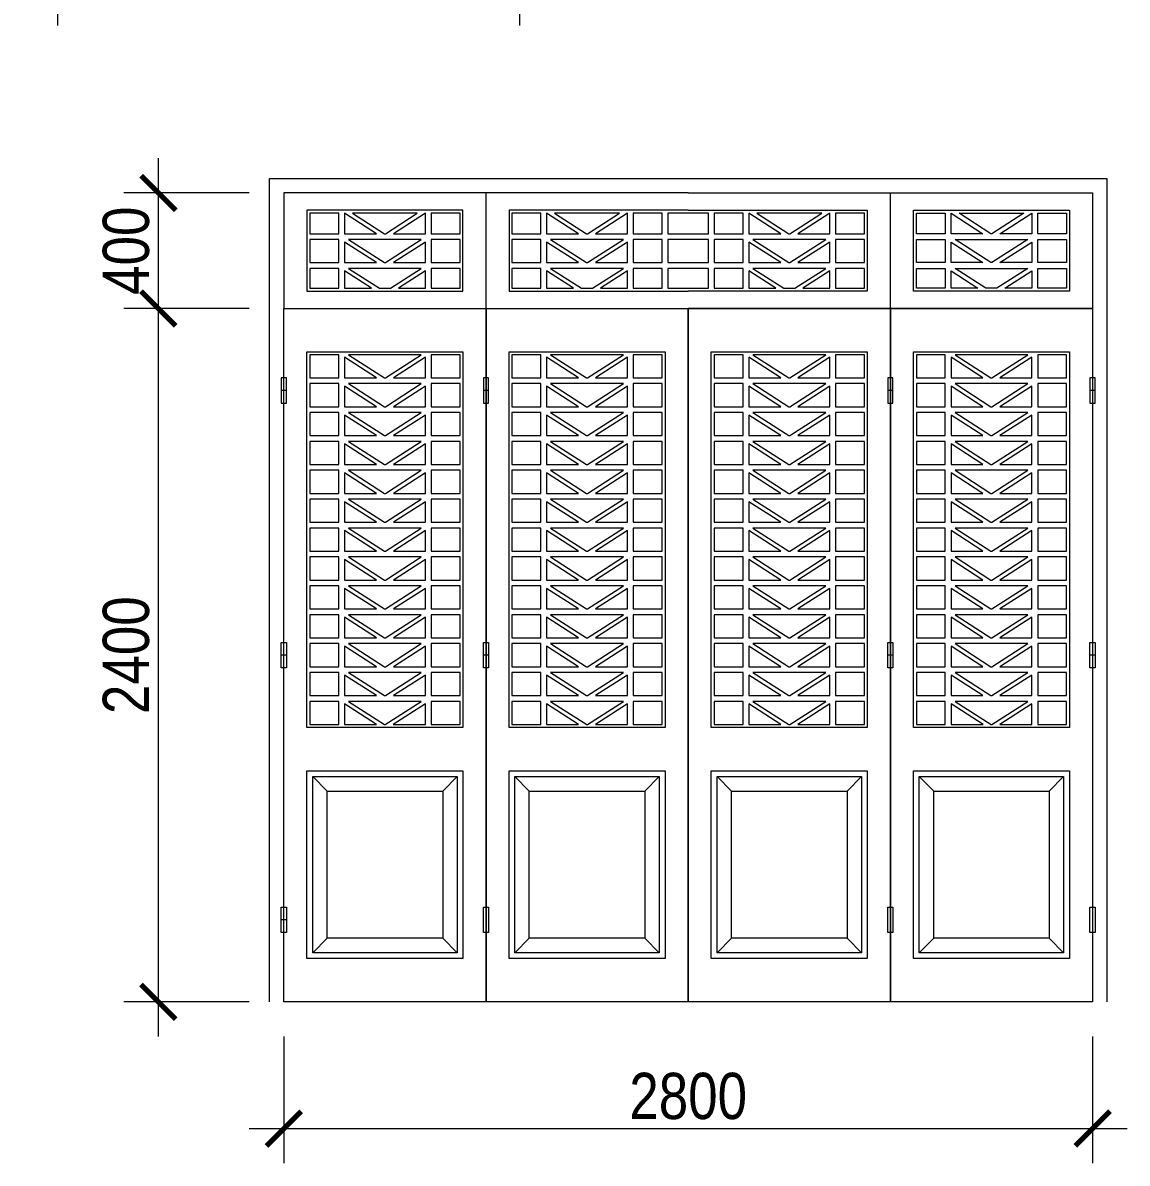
# Model space of a CAD drawing. Header units: millimetres. Extents: x -37049 to 129367, y 25385 to 90033.
# Drawn here: x 50910 to 54734, y 35119 to 39067 of the extents above; entities that cross this region are included whole.
import ezdxf

# ---------------------------------------------------------------- set-up
doc = ezdxf.new("R2010")
doc.units = ezdxf.units.MM
doc.header["$MEASUREMENT"] = 0
for name, color, linetype, lineweight in [('NCKHBAO', 191, 'Continuous', 13), ('NCUA', 4, 'Continuous', 20), ('NKT', 9, 'Continuous', 0), ('NTHEP', 7, 'Continuous', 20)]:
    doc.layers.add(name, color=color, linetype=linetype, lineweight=lineweight)
doc.styles.add('AVO', font='vhelvcn.ttf')
doc.dimstyles.new('100', dxfattribs={"dimscale": 0, "dimtxt": 160, "dimasz": 120, "dimexe": 120, "dimexo": 120, "dimgap": 30, "dimtad": 1, "dimdec": 0, "dimzin": 0, "dimdsep": 46, "dimtxsty": 'AVO', "dimblk1": 'ARCHTICK', "dimblk2": 'ARCHTICK', "dimsah": 1, "dimcen": -2, "dimdle": 120, "dimclrd": 256, "dimclre": 256, "dimclrt": 7, "dimadec": 0, "dimazin": 0, "dimtfac": 1, "dimtdec": 0, "dimtix": 1, "dimtmove": 2, "dimatfit": 3, "dimldrblk": 'ARCHTICK', "dimfxl": 0, "dimtolj": 1, "dimtzin": 0, "dimlwd": 0, "dimlwe": 0, "dimarcsym": 0})

# ---------------------------------------------------------------- blocks, each defined once
blk = doc.blocks.new('_ARCHTICK')
at = {"color": 0, "linetype": 'ByBlock', "const_width": 0.15}
blk.add_lwpolyline([(-0.5, -0.5), (0.5, 0.5)], dxfattribs=at)
blk = doc.blocks.new('*D451')
at = {"layer": 'DEFPOINTS', "color": 0}
for p in [(51030.4, 39605.9), (52630.4, 39605.9), (52630.4, 39177)]:
    blk.add_point(p, dxfattribs=at)
at = {"layer": 'NKT', "lineweight": 0}
for p, q in [((51030.4, 39485.9), (51030.4, 39057)), ((52630.4, 39485.9), (52630.4, 39057)), ((50910.4, 39177), (52750.4, 39177))]:
    blk.add_line(p, q, dxfattribs=at)
at = {"layer": 'NKT', "lineweight": 0, "xscale": 120, "yscale": 120, "zscale": 120}
for p, rotation in [((51030.4, 39177), 179.9999999999985), ((52630.4, 39177), 359.9999999999985)]:
    blk.add_blockref('_ARCHTICK', p, dxfattribs=dict(at, rotation=rotation))
at = {"layer": 'NKT', "color": 7, "insert": (51830.4, 39288.7), "char_height": 160, "attachment_point": 5, "style": 'AVO'}
blk.add_mtext('\\A1;1600', dxfattribs=at)
blk = doc.blocks.new('*D475')
at = {"layer": 'DEFPOINTS', "color": 0}
for p in [(51814.1, 35678), (54614.1, 35678), (54614.1, 35239.4)]:
    blk.add_point(p, dxfattribs=at)
at = {"layer": 'NKT', "lineweight": 0}
for p, q in [((51814.1, 35558), (51814.1, 35119.4)), ((54614.1, 35558), (54614.1, 35119.4)), ((51694.1, 35239.4), (54734.1, 35239.4))]:
    blk.add_line(p, q, dxfattribs=at)
at = {"layer": 'NKT', "lineweight": 0, "xscale": 120, "yscale": 120, "zscale": 120}
for p, rotation in [((51814.1, 35239.4), 179.9999999999985), ((54614.1, 35239.4), 359.9999999999985)]:
    blk.add_blockref('_ARCHTICK', p, dxfattribs=dict(at, rotation=rotation))
at = {"layer": 'NKT', "color": 7, "insert": (53214.1, 35351.1), "char_height": 160, "attachment_point": 5, "style": 'AVO'}
blk.add_mtext('\\A1;2800', dxfattribs=at)
blk = doc.blocks.new('*D476')
at = {"layer": 'DEFPOINTS', "color": 0}
for p in [(51380.1, 38077.9), (51814.1, 38077.9), (51814.1, 35678)]:
    blk.add_point(p, dxfattribs=at)
at = {"layer": 'NKT', "lineweight": 0}
for p, q in [((51380.1, 35558), (51380.1, 38197.9)), ((51694.1, 38077.9), (51260.1, 38077.9)), ((51694.1, 35678), (51260.1, 35678))]:
    blk.add_line(p, q, dxfattribs=at)
at = {"layer": 'NKT', "lineweight": 0, "xscale": 120, "yscale": 120, "zscale": 120}
for p, rotation in [((51380.1, 38077.9), 89.99999999999847), ((51380.1, 35678), 269.9999999999985)]:
    blk.add_blockref('_ARCHTICK', p, dxfattribs=dict(at, rotation=rotation))
at = {"layer": 'NKT', "color": 7, "insert": (51268.4, 36877.9), "char_height": 160, "attachment_point": 5, "rotation": 90, "style": 'AVO'}
blk.add_mtext('\\A1;2400', dxfattribs=at)
blk = doc.blocks.new('*D477')
at = {"layer": 'DEFPOINTS', "color": 0}
for p in [(51380.1, 38477.9), (51814.1, 38477.9), (51814.1, 38077.9)]:
    blk.add_point(p, dxfattribs=at)
at = {"layer": 'NKT', "lineweight": 0}
for p, q in [((51380.1, 37957.9), (51380.1, 38597.9)), ((51694.1, 38477.9), (51260.1, 38477.9)), ((51694.1, 38077.9), (51260.1, 38077.9))]:
    blk.add_line(p, q, dxfattribs=at)
at = {"layer": 'NKT', "lineweight": 0, "xscale": 120, "yscale": 120, "zscale": 120}
for p, rotation in [((51380.1, 38477.9), 89.99999999999847), ((51380.1, 38077.9), 269.9999999999985)]:
    blk.add_blockref('_ARCHTICK', p, dxfattribs=dict(at, rotation=rotation))
at = {"layer": 'NKT', "color": 7, "insert": (51268.4, 38277.9), "char_height": 160, "attachment_point": 5, "rotation": 90, "style": 'AVO'}
blk.add_mtext('\\A1;400', dxfattribs=at)

msp = doc.modelspace()

# ---------------------------------------------------------------- linework, layer by layer
at = {"layer": 'NCKHBAO'}
msp.add_lwpolyline([(51764.1, 35678), (51764.1, 38527.9), (54664.1, 38527.9), (54664.1, 35678)], dxfattribs=at)
at = {"layer": 'NCUA'}
for p, q in [((52514.1, 38077.9), (52514.1, 38477.9)), ((53914.1, 38077.9), (53914.1, 38477.9)), ((51823.2, 37793.9), (51805, 37793.9)), ((52523.2, 37793.9), (52505, 37793.9)), ((53923.2, 37793.9), (53905, 37793.9)), ((54623.2, 37793.9), (54605, 37793.9)), ((51823.2, 36877.9), (51805, 36877.9)), ((52523.2, 36877.9), (52505, 36877.9)), ((53923.2, 36877.9), (53905, 36877.9)), ((54623.2, 36877.9), (54605, 36877.9)), ((51823.2, 35962), (51805, 35962))]:
    msp.add_line(p, q, dxfattribs=at)
for points in [[(53214.1, 38477.9), (51814.1, 38477.9), (51814.1, 38077.9), (53214.1, 38077.9)], [(53214.1, 38477.9), (54614.1, 38477.9), (54614.1, 38077.9), (53214.1, 38077.9)], [(53214.1, 38417.9), (52594.1, 38417.9), (52594.1, 38137.9), (53214.1, 38137.9)], [(53214.1, 38417.9), (53834.1, 38417.9), (53834.1, 38137.9), (53214.1, 38137.9)]]:
    msp.add_lwpolyline(points, dxfattribs=at)
for points in [[(52434.1, 38417.9), (51894.1, 38417.9), (51894.1, 38137.9), (52434.1, 38137.9)], [(53994.1, 38417.9), (54534.1, 38417.9), (54534.1, 38137.9), (53994.1, 38137.9)], [(52514.1, 35678), (51814.1, 35678), (51814.1, 38077.9), (52514.1, 38077.9)], [(53214.1, 35678), (52514.1, 35678), (52514.1, 38077.9), (53214.1, 38077.9)], [(53914.1, 35678), (53214.1, 35678), (53214.1, 38077.9), (53914.1, 38077.9)], [(54614.1, 35678), (53914.1, 35678), (53914.1, 38077.9), (54614.1, 38077.9)], [(51894.1, 37927.9), (52434.1, 37927.9), (52434.1, 36627.7), (51894.1, 36627.7)], [(52594.1, 37927.9), (53134.1, 37927.9), (53134.1, 36627.7), (52594.1, 36627.7)], [(53294.1, 37927.9), (53834.1, 37927.9), (53834.1, 36627.7), (53294.1, 36627.7)], [(53994.1, 37927.9), (54534.1, 37927.9), (54534.1, 36627.7), (53994.1, 36627.7)], [(51823.2, 37837.5), (51805, 37837.5), (51805, 37750.3), (51823.2, 37750.3)], [(52523.2, 37837.5), (52505, 37837.5), (52505, 37750.3), (52523.2, 37750.3)], [(53923.2, 37837.5), (53905, 37837.5), (53905, 37750.3), (53923.2, 37750.3)], [(54623.2, 37837.5), (54605, 37837.5), (54605, 37750.3), (54623.2, 37750.3)], [(51823.2, 36834.3), (51805, 36834.3), (51805, 36921.5), (51823.2, 36921.5)], [(52523.2, 36834.3), (52505, 36834.3), (52505, 36921.5), (52523.2, 36921.5)], [(53923.2, 36834.3), (53905, 36834.3), (53905, 36921.5), (53923.2, 36921.5)], [(54623.2, 36834.3), (54605, 36834.3), (54605, 36921.5), (54623.2, 36921.5)], [(52434.1, 35828), (51894.1, 35828), (51894.1, 36477.7), (52434.1, 36477.7)], [(53134.1, 35828), (52594.1, 35828), (52594.1, 36477.7), (53134.1, 36477.7)], [(53834.1, 35828), (53294.1, 35828), (53294.1, 36477.7), (53834.1, 36477.7)], [(54534.1, 35828), (53994.1, 35828), (53994.1, 36477.7), (54534.1, 36477.7)], [(51823.2, 35918.4), (51805, 35918.4), (51805, 36005.6), (51823.2, 36005.6)], [(52523.2, 35918.4), (52505, 35918.4), (52505, 36005.6), (52523.2, 36005.6)], [(53923.2, 35918.4), (53905, 35918.4), (53905, 36005.6), (53923.2, 36005.6)], [(54623.2, 35918.4), (54605, 35918.4), (54605, 36005.6), (54623.2, 36005.6)]]:
    msp.add_lwpolyline(points, close=True, dxfattribs=at)
at = {"layer": 'NTHEP'}
for p, q in [((51914.1, 36457.7), (51964.1, 36407.7)), ((52364.1, 36407.7), (52414.1, 36457.7)), ((52614.1, 36457.7), (52664.1, 36407.7)), ((53064.1, 36407.7), (53114.1, 36457.7)), ((53314.1, 36457.7), (53364.1, 36407.7)), ((53764.1, 36407.7), (53814.1, 36457.7)), ((54014.1, 36457.7), (54064.1, 36407.7)), ((54464.1, 36407.7), (54514.1, 36457.7)), ((51914.1, 35848), (51964.1, 35898)), ((52364.1, 35898), (52414.1, 35848)), ((52614.1, 35848), (52664.1, 35898)), ((53064.1, 35898), (53114.1, 35848)), ((53314.1, 35848), (53364.1, 35898)), ((53764.1, 35898), (53814.1, 35848)), ((54014.1, 35848), (54064.1, 35898)), ((54464.1, 35898), (54514.1, 35848))]:
    msp.add_line(p, q, dxfattribs=at)
for points in [[(52004.1, 38407.9), (51904.1, 38407.9), (51904.1, 38336.8), (52004.1, 38336.8)], [(52024.1, 38407.9), (52024.1, 38336.8), (52134.6, 38336.8)], [(52276.3, 38407.9), (52051.8, 38407.9), (52162.4, 38336.8), (52165.8, 38336.8)], [(52304.1, 38407.9), (52193.5, 38336.8), (52304.1, 38336.8)], [(52424.1, 38407.9), (52324.1, 38407.9), (52324.1, 38336.8), (52424.1, 38336.8)], [(52704.1, 38407.9), (52604.1, 38407.9), (52604.1, 38336.8), (52704.1, 38336.8)], [(52724.1, 38407.9), (52724.1, 38336.8), (52834.6, 38336.8)], [(52976.3, 38407.9), (52751.8, 38407.9), (52862.4, 38336.8), (52865.8, 38336.8)], [(53004.1, 38407.9), (52893.5, 38336.8), (53004.1, 38336.8)], [(53124.1, 38407.9), (53024.1, 38407.9), (53024.1, 38336.8), (53124.1, 38336.8)], [(53284.1, 38407.9), (53214.1, 38407.9), (53144.1, 38407.9), (53144.1, 38336.8), (53214.1, 38336.8), (53284.1, 38336.8)], [(53404.1, 38407.9), (53304.1, 38407.9), (53304.1, 38336.8), (53404.1, 38336.8)], [(53424.1, 38407.9), (53424.1, 38336.8), (53534.6, 38336.8)], [(53676.3, 38407.9), (53451.8, 38407.9), (53562.4, 38336.8), (53565.8, 38336.8)], [(53704.1, 38407.9), (53593.5, 38336.8), (53704.1, 38336.8)], [(53824.1, 38407.9), (53724.1, 38407.9), (53724.1, 38336.8), (53824.1, 38336.8)], [(54004.1, 38407.9), (54104.1, 38407.9), (54104.1, 38336.8), (54004.1, 38336.8)], [(54124.1, 38407.9), (54234.6, 38336.8), (54124.1, 38336.8)], [(54151.8, 38407.9), (54376.3, 38407.9), (54265.8, 38336.8), (54262.4, 38336.8)], [(54404.1, 38407.9), (54404.1, 38336.8), (54293.5, 38336.8)], [(54424.1, 38407.9), (54524.1, 38407.9), (54524.1, 38336.8), (54424.1, 38336.8)], [(52004.1, 38316.8), (51904.1, 38316.8), (51904.1, 38236.8), (52004.1, 38236.8)], [(52024.1, 38307.9), (52024.1, 38236.8), (52134.6, 38236.8)], [(52290.2, 38316.8), (52037.9, 38316.8), (52162.4, 38236.8), (52165.8, 38236.8)], [(52304.1, 38307.9), (52193.5, 38236.8), (52304.1, 38236.8)], [(52424.1, 38316.8), (52324.1, 38316.8), (52324.1, 38236.8), (52424.1, 38236.8)], [(52704.1, 38316.8), (52604.1, 38316.8), (52604.1, 38236.8), (52704.1, 38236.8)], [(52724.1, 38307.9), (52724.1, 38236.8), (52834.6, 38236.8)], [(52990.2, 38316.8), (52737.9, 38316.8), (52862.4, 38236.8), (52865.8, 38236.8)], [(53004.1, 38307.9), (52893.5, 38236.8), (53004.1, 38236.8)], [(53124.1, 38316.8), (53024.1, 38316.8), (53024.1, 38236.8), (53124.1, 38236.8)], [(53284.1, 38316.8), (53214.1, 38316.8), (53144.1, 38316.8), (53144.1, 38236.8), (53214.1, 38236.8), (53284.1, 38236.8)], [(53404.1, 38316.8), (53304.1, 38316.8), (53304.1, 38236.8), (53404.1, 38236.8)], [(53424.1, 38307.9), (53424.1, 38236.8), (53534.6, 38236.8)], [(53690.2, 38316.8), (53437.9, 38316.8), (53562.4, 38236.8), (53565.8, 38236.8)], [(53704.1, 38307.9), (53593.5, 38236.8), (53704.1, 38236.8)], [(53824.1, 38316.8), (53724.1, 38316.8), (53724.1, 38236.8), (53824.1, 38236.8)], [(54004.1, 38316.8), (54104.1, 38316.8), (54104.1, 38236.8), (54004.1, 38236.8)], [(54124.1, 38307.9), (54234.6, 38236.8), (54124.1, 38236.8)], [(54137.9, 38316.8), (54390.2, 38316.8), (54265.8, 38236.8), (54262.4, 38236.8)], [(54404.1, 38307.9), (54404.1, 38236.8), (54293.5, 38236.8)], [(54424.1, 38316.8), (54524.1, 38316.8), (54524.1, 38236.8), (54424.1, 38236.8)], [(52004.1, 38216.8), (51904.1, 38216.8), (51904.1, 38147.9), (52004.1, 38147.9)], [(52290.2, 38216.8), (52037.9, 38216.8), (52145.1, 38147.9), (52183, 38147.9)], [(52424.1, 38216.8), (52324.1, 38216.8), (52324.1, 38147.9), (52424.1, 38147.9)], [(52704.1, 38216.8), (52604.1, 38216.8), (52604.1, 38147.9), (52704.1, 38147.9)], [(52990.2, 38216.8), (52737.9, 38216.8), (52845.1, 38147.9), (52883, 38147.9)], [(53124.1, 38216.8), (53024.1, 38216.8), (53024.1, 38147.9), (53124.1, 38147.9)], [(53284.1, 38216.8), (53214.1, 38216.8), (53144.1, 38216.8), (53144.1, 38147.9), (53214.1, 38147.9), (53284.1, 38147.9)], [(53404.1, 38216.8), (53304.1, 38216.8), (53304.1, 38147.9), (53404.1, 38147.9)], [(53690.2, 38216.8), (53437.9, 38216.8), (53545.1, 38147.9), (53583, 38147.9)], [(53824.1, 38216.8), (53724.1, 38216.8), (53724.1, 38147.9), (53824.1, 38147.9)], [(54004.1, 38216.8), (54104.1, 38216.8), (54104.1, 38147.9), (54004.1, 38147.9)], [(54137.9, 38216.8), (54390.2, 38216.8), (54283, 38147.9), (54245.1, 38147.9)], [(54424.1, 38216.8), (54524.1, 38216.8), (54524.1, 38147.9), (54424.1, 38147.9)], [(52024.1, 38207.9), (52024.1, 38147.9), (52117.4, 38147.9)], [(52304.1, 38207.9), (52210.7, 38147.9), (52304.1, 38147.9)], [(52724.1, 38207.9), (52724.1, 38147.9), (52817.4, 38147.9)], [(53004.1, 38207.9), (52910.7, 38147.9), (53004.1, 38147.9)], [(53424.1, 38207.9), (53424.1, 38147.9), (53517.4, 38147.9)], [(53704.1, 38207.9), (53610.7, 38147.9), (53704.1, 38147.9)], [(54124.1, 38207.9), (54217.4, 38147.9), (54124.1, 38147.9)], [(54404.1, 38207.9), (54404.1, 38147.9), (54310.7, 38147.9)], [(52004.1, 37917.9), (51904.1, 37917.9), (51904.1, 37837.9), (52004.1, 37837.9)], [(52024.1, 37909), (52024.1, 37837.9), (52134.6, 37837.9)], [(52290.2, 37917.9), (52037.9, 37917.9), (52162.4, 37837.9), (52165.8, 37837.9)], [(52304.1, 37909), (52193.5, 37837.9), (52304.1, 37837.9)], [(52424.1, 37917.9), (52324.1, 37917.9), (52324.1, 37837.9), (52424.1, 37837.9)], [(52704.1, 37917.9), (52604.1, 37917.9), (52604.1, 37837.9), (52704.1, 37837.9)], [(52724.1, 37909), (52724.1, 37837.9), (52834.6, 37837.9)], [(52990.2, 37917.9), (52737.9, 37917.9), (52862.4, 37837.9), (52865.8, 37837.9)], [(53004.1, 37909), (52893.5, 37837.9), (53004.1, 37837.9)], [(53124.1, 37917.9), (53024.1, 37917.9), (53024.1, 37837.9), (53124.1, 37837.9)], [(53404.1, 37917.9), (53304.1, 37917.9), (53304.1, 37837.9), (53404.1, 37837.9)], [(53424.1, 37909), (53424.1, 37837.9), (53534.6, 37837.9)], [(53690.2, 37917.9), (53437.9, 37917.9), (53562.4, 37837.9), (53565.8, 37837.9)], [(53704.1, 37909), (53593.5, 37837.9), (53704.1, 37837.9)], [(53824.1, 37917.9), (53724.1, 37917.9), (53724.1, 37837.9), (53824.1, 37837.9)], [(54104.1, 37917.9), (54004.1, 37917.9), (54004.1, 37837.9), (54104.1, 37837.9)], [(54124.1, 37909), (54124.1, 37837.9), (54234.6, 37837.9)], [(54390.2, 37917.9), (54137.9, 37917.9), (54262.4, 37837.9), (54265.8, 37837.9)], [(54404.1, 37909), (54293.5, 37837.9), (54404.1, 37837.9)], [(54524.1, 37917.9), (54424.1, 37917.9), (54424.1, 37837.9), (54524.1, 37837.9)], [(52004.1, 37817.9), (51904.1, 37817.9), (51904.1, 37737.9), (52004.1, 37737.9)], [(52290.2, 37817.9), (52037.9, 37817.9), (52162.4, 37737.9), (52165.8, 37737.9)], [(52424.1, 37817.9), (52324.1, 37817.9), (52324.1, 37737.9), (52424.1, 37737.9)], [(52704.1, 37817.9), (52604.1, 37817.9), (52604.1, 37737.9), (52704.1, 37737.9)], [(52990.2, 37817.9), (52737.9, 37817.9), (52862.4, 37737.9), (52865.8, 37737.9)], [(53124.1, 37817.9), (53024.1, 37817.9), (53024.1, 37737.9), (53124.1, 37737.9)], [(53404.1, 37817.9), (53304.1, 37817.9), (53304.1, 37737.9), (53404.1, 37737.9)], [(53690.2, 37817.9), (53437.9, 37817.9), (53562.4, 37737.9), (53565.8, 37737.9)], [(53824.1, 37817.9), (53724.1, 37817.9), (53724.1, 37737.9), (53824.1, 37737.9)], [(54104.1, 37817.9), (54004.1, 37817.9), (54004.1, 37737.9), (54104.1, 37737.9)], [(54390.2, 37817.9), (54137.9, 37817.9), (54262.4, 37737.9), (54265.8, 37737.9)], [(54524.1, 37817.9), (54424.1, 37817.9), (54424.1, 37737.9), (54524.1, 37737.9)], [(52024.1, 37809), (52024.1, 37737.9), (52134.6, 37737.9)], [(52304.1, 37809), (52193.5, 37737.9), (52304.1, 37737.9)], [(52724.1, 37809), (52724.1, 37737.9), (52834.6, 37737.9)], [(53004.1, 37809), (52893.5, 37737.9), (53004.1, 37737.9)], [(53424.1, 37809), (53424.1, 37737.9), (53534.6, 37737.9)], [(53704.1, 37809), (53593.5, 37737.9), (53704.1, 37737.9)], [(54124.1, 37809), (54124.1, 37737.9), (54234.6, 37737.9)], [(54404.1, 37809), (54293.5, 37737.9), (54404.1, 37737.9)], [(52004.1, 37717.9), (51904.1, 37717.9), (51904.1, 37637.9), (52004.1, 37637.9)], [(52024.1, 37709), (52024.1, 37637.9), (52134.6, 37637.9)], [(52290.2, 37717.9), (52037.9, 37717.9), (52162.4, 37637.9), (52165.8, 37637.9)], [(52304.1, 37709), (52193.5, 37637.9), (52304.1, 37637.9)], [(52424.1, 37717.9), (52324.1, 37717.9), (52324.1, 37637.9), (52424.1, 37637.9)], [(52704.1, 37717.9), (52604.1, 37717.9), (52604.1, 37637.9), (52704.1, 37637.9)], [(52724.1, 37709), (52724.1, 37637.9), (52834.6, 37637.9)], [(52990.2, 37717.9), (52737.9, 37717.9), (52862.4, 37637.9), (52865.8, 37637.9)], [(53004.1, 37709), (52893.5, 37637.9), (53004.1, 37637.9)], [(53124.1, 37717.9), (53024.1, 37717.9), (53024.1, 37637.9), (53124.1, 37637.9)], [(53404.1, 37717.9), (53304.1, 37717.9), (53304.1, 37637.9), (53404.1, 37637.9)], [(53424.1, 37709), (53424.1, 37637.9), (53534.6, 37637.9)], [(53690.2, 37717.9), (53437.9, 37717.9), (53562.4, 37637.9), (53565.8, 37637.9)], [(53704.1, 37709), (53593.5, 37637.9), (53704.1, 37637.9)], [(53824.1, 37717.9), (53724.1, 37717.9), (53724.1, 37637.9), (53824.1, 37637.9)], [(54104.1, 37717.9), (54004.1, 37717.9), (54004.1, 37637.9), (54104.1, 37637.9)], [(54124.1, 37709), (54124.1, 37637.9), (54234.6, 37637.9)], [(54390.2, 37717.9), (54137.9, 37717.9), (54262.4, 37637.9), (54265.8, 37637.9)], [(54404.1, 37709), (54293.5, 37637.9), (54404.1, 37637.9)], [(54524.1, 37717.9), (54424.1, 37717.9), (54424.1, 37637.9), (54524.1, 37637.9)], [(52004.1, 37617.9), (51904.1, 37617.9), (51904.1, 37537.9), (52004.1, 37537.9)], [(52024.1, 37609), (52024.1, 37537.9), (52134.6, 37537.9)], [(52290.2, 37617.9), (52037.9, 37617.9), (52162.4, 37537.9), (52165.8, 37537.9)], [(52304.1, 37609), (52193.5, 37537.9), (52304.1, 37537.9)], [(52424.1, 37617.9), (52324.1, 37617.9), (52324.1, 37537.9), (52424.1, 37537.9)], [(52704.1, 37617.9), (52604.1, 37617.9), (52604.1, 37537.9), (52704.1, 37537.9)], [(52724.1, 37609), (52724.1, 37537.9), (52834.6, 37537.9)], [(52990.2, 37617.9), (52737.9, 37617.9), (52862.4, 37537.9), (52865.8, 37537.9)], [(53004.1, 37609), (52893.5, 37537.9), (53004.1, 37537.9)], [(53124.1, 37617.9), (53024.1, 37617.9), (53024.1, 37537.9), (53124.1, 37537.9)], [(53404.1, 37617.9), (53304.1, 37617.9), (53304.1, 37537.9), (53404.1, 37537.9)], [(53424.1, 37609), (53424.1, 37537.9), (53534.6, 37537.9)], [(53690.2, 37617.9), (53437.9, 37617.9), (53562.4, 37537.9), (53565.8, 37537.9)], [(53704.1, 37609), (53593.5, 37537.9), (53704.1, 37537.9)], [(53824.1, 37617.9), (53724.1, 37617.9), (53724.1, 37537.9), (53824.1, 37537.9)], [(54104.1, 37617.9), (54004.1, 37617.9), (54004.1, 37537.9), (54104.1, 37537.9)], [(54124.1, 37609), (54124.1, 37537.9), (54234.6, 37537.9)], [(54390.2, 37617.9), (54137.9, 37617.9), (54262.4, 37537.9), (54265.8, 37537.9)], [(54404.1, 37609), (54293.5, 37537.9), (54404.1, 37537.9)], [(54524.1, 37617.9), (54424.1, 37617.9), (54424.1, 37537.9), (54524.1, 37537.9)], [(52004.1, 37517.9), (51904.1, 37517.9), (51904.1, 37437.9), (52004.1, 37437.9)], [(52024.1, 37509), (52024.1, 37437.9), (52134.6, 37437.9)], [(52290.2, 37517.9), (52037.9, 37517.9), (52162.4, 37437.9), (52165.8, 37437.9)], [(52304.1, 37509), (52193.5, 37437.9), (52304.1, 37437.9)], [(52424.1, 37517.9), (52324.1, 37517.9), (52324.1, 37437.9), (52424.1, 37437.9)], [(52704.1, 37517.9), (52604.1, 37517.9), (52604.1, 37437.9), (52704.1, 37437.9)], [(52724.1, 37509), (52724.1, 37437.9), (52834.6, 37437.9)], [(52990.2, 37517.9), (52737.9, 37517.9), (52862.4, 37437.9), (52865.8, 37437.9)], [(53004.1, 37509), (52893.5, 37437.9), (53004.1, 37437.9)], [(53124.1, 37517.9), (53024.1, 37517.9), (53024.1, 37437.9), (53124.1, 37437.9)], [(53404.1, 37517.9), (53304.1, 37517.9), (53304.1, 37437.9), (53404.1, 37437.9)], [(53424.1, 37509), (53424.1, 37437.9), (53534.6, 37437.9)], [(53690.2, 37517.9), (53437.9, 37517.9), (53562.4, 37437.9), (53565.8, 37437.9)], [(53704.1, 37509), (53593.5, 37437.9), (53704.1, 37437.9)], [(53824.1, 37517.9), (53724.1, 37517.9), (53724.1, 37437.9), (53824.1, 37437.9)], [(54104.1, 37517.9), (54004.1, 37517.9), (54004.1, 37437.9), (54104.1, 37437.9)], [(54124.1, 37509), (54124.1, 37437.9), (54234.6, 37437.9)], [(54390.2, 37517.9), (54137.9, 37517.9), (54262.4, 37437.9), (54265.8, 37437.9)], [(54404.1, 37509), (54293.5, 37437.9), (54404.1, 37437.9)], [(54524.1, 37517.9), (54424.1, 37517.9), (54424.1, 37437.9), (54524.1, 37437.9)], [(52004.1, 37417.9), (51904.1, 37417.9), (51904.1, 37337.9), (52004.1, 37337.9)], [(52024.1, 37409), (52024.1, 37337.9), (52134.6, 37337.9)], [(52290.2, 37417.9), (52037.9, 37417.9), (52162.4, 37337.9), (52165.8, 37337.9)], [(52304.1, 37409), (52193.5, 37337.9), (52304.1, 37337.9)], [(52424.1, 37417.9), (52324.1, 37417.9), (52324.1, 37337.9), (52424.1, 37337.9)], [(52704.1, 37417.9), (52604.1, 37417.9), (52604.1, 37337.9), (52704.1, 37337.9)], [(52724.1, 37409), (52724.1, 37337.9), (52834.6, 37337.9)], [(52990.2, 37417.9), (52737.9, 37417.9), (52862.4, 37337.9), (52865.8, 37337.9)], [(53004.1, 37409), (52893.5, 37337.9), (53004.1, 37337.9)], [(53124.1, 37417.9), (53024.1, 37417.9), (53024.1, 37337.9), (53124.1, 37337.9)], [(53404.1, 37417.9), (53304.1, 37417.9), (53304.1, 37337.9), (53404.1, 37337.9)], [(53424.1, 37409), (53424.1, 37337.9), (53534.6, 37337.9)], [(53690.2, 37417.9), (53437.9, 37417.9), (53562.4, 37337.9), (53565.8, 37337.9)], [(53704.1, 37409), (53593.5, 37337.9), (53704.1, 37337.9)], [(53824.1, 37417.9), (53724.1, 37417.9), (53724.1, 37337.9), (53824.1, 37337.9)], [(54104.1, 37417.9), (54004.1, 37417.9), (54004.1, 37337.9), (54104.1, 37337.9)], [(54124.1, 37409), (54124.1, 37337.9), (54234.6, 37337.9)], [(54390.2, 37417.9), (54137.9, 37417.9), (54262.4, 37337.9), (54265.8, 37337.9)], [(54404.1, 37409), (54293.5, 37337.9), (54404.1, 37337.9)], [(54524.1, 37417.9), (54424.1, 37417.9), (54424.1, 37337.9), (54524.1, 37337.9)], [(52004.1, 37317.9), (51904.1, 37317.9), (51904.1, 37237.9), (52004.1, 37237.9)], [(52024.1, 37309), (52024.1, 37237.9), (52134.6, 37237.9)], [(52290.2, 37317.9), (52037.9, 37317.9), (52162.4, 37237.9), (52165.8, 37237.9)], [(52304.1, 37309), (52193.5, 37237.9), (52304.1, 37237.9)], [(52424.1, 37317.9), (52324.1, 37317.9), (52324.1, 37237.9), (52424.1, 37237.9)], [(52704.1, 37317.9), (52604.1, 37317.9), (52604.1, 37237.9), (52704.1, 37237.9)], [(52724.1, 37309), (52724.1, 37237.9), (52834.6, 37237.9)], [(52990.2, 37317.9), (52737.9, 37317.9), (52862.4, 37237.9), (52865.8, 37237.9)], [(53004.1, 37309), (52893.5, 37237.9), (53004.1, 37237.9)], [(53124.1, 37317.9), (53024.1, 37317.9), (53024.1, 37237.9), (53124.1, 37237.9)], [(53404.1, 37317.9), (53304.1, 37317.9), (53304.1, 37237.9), (53404.1, 37237.9)], [(53424.1, 37309), (53424.1, 37237.9), (53534.6, 37237.9)], [(53690.2, 37317.9), (53437.9, 37317.9), (53562.4, 37237.9), (53565.8, 37237.9)], [(53704.1, 37309), (53593.5, 37237.9), (53704.1, 37237.9)], [(53824.1, 37317.9), (53724.1, 37317.9), (53724.1, 37237.9), (53824.1, 37237.9)], [(54104.1, 37317.9), (54004.1, 37317.9), (54004.1, 37237.9), (54104.1, 37237.9)], [(54124.1, 37309), (54124.1, 37237.9), (54234.6, 37237.9)], [(54390.2, 37317.9), (54137.9, 37317.9), (54262.4, 37237.9), (54265.8, 37237.9)], [(54404.1, 37309), (54293.5, 37237.9), (54404.1, 37237.9)], [(54524.1, 37317.9), (54424.1, 37317.9), (54424.1, 37237.9), (54524.1, 37237.9)], [(52004.1, 37217.9), (51904.1, 37217.9), (51904.1, 37137.9), (52004.1, 37137.9)], [(52024.1, 37209), (52024.1, 37137.9), (52134.6, 37137.9)], [(52290.2, 37217.9), (52037.9, 37217.9), (52162.4, 37137.9), (52165.8, 37137.9)], [(52304.1, 37209), (52193.5, 37137.9), (52304.1, 37137.9)], [(52424.1, 37217.9), (52324.1, 37217.9), (52324.1, 37137.9), (52424.1, 37137.9)], [(52704.1, 37217.9), (52604.1, 37217.9), (52604.1, 37137.9), (52704.1, 37137.9)], [(52724.1, 37209), (52724.1, 37137.9), (52834.6, 37137.9)], [(52990.2, 37217.9), (52737.9, 37217.9), (52862.4, 37137.9), (52865.8, 37137.9)], [(53004.1, 37209), (52893.5, 37137.9), (53004.1, 37137.9)], [(53124.1, 37217.9), (53024.1, 37217.9), (53024.1, 37137.9), (53124.1, 37137.9)], [(53404.1, 37217.9), (53304.1, 37217.9), (53304.1, 37137.9), (53404.1, 37137.9)], [(53424.1, 37209), (53424.1, 37137.9), (53534.6, 37137.9)], [(53690.2, 37217.9), (53437.9, 37217.9), (53562.4, 37137.9), (53565.8, 37137.9)], [(53704.1, 37209), (53593.5, 37137.9), (53704.1, 37137.9)], [(53824.1, 37217.9), (53724.1, 37217.9), (53724.1, 37137.9), (53824.1, 37137.9)], [(54104.1, 37217.9), (54004.1, 37217.9), (54004.1, 37137.9), (54104.1, 37137.9)], [(54124.1, 37209), (54124.1, 37137.9), (54234.6, 37137.9)], [(54390.2, 37217.9), (54137.9, 37217.9), (54262.4, 37137.9), (54265.8, 37137.9)], [(54404.1, 37209), (54293.5, 37137.9), (54404.1, 37137.9)], [(54524.1, 37217.9), (54424.1, 37217.9), (54424.1, 37137.9), (54524.1, 37137.9)], [(52004.1, 37117.9), (51904.1, 37117.9), (51904.1, 37037.9), (52004.1, 37037.9)], [(52024.1, 37109), (52024.1, 37037.9), (52134.6, 37037.9)], [(52290.2, 37117.9), (52037.9, 37117.9), (52162.4, 37037.9), (52165.8, 37037.9)], [(52304.1, 37109), (52193.5, 37037.9), (52304.1, 37037.9)], [(52424.1, 37117.9), (52324.1, 37117.9), (52324.1, 37037.9), (52424.1, 37037.9)], [(52704.1, 37117.9), (52604.1, 37117.9), (52604.1, 37037.9), (52704.1, 37037.9)], [(52724.1, 37109), (52724.1, 37037.9), (52834.6, 37037.9)], [(52990.2, 37117.9), (52737.9, 37117.9), (52862.4, 37037.9), (52865.8, 37037.9)], [(53004.1, 37109), (52893.5, 37037.9), (53004.1, 37037.9)], [(53124.1, 37117.9), (53024.1, 37117.9), (53024.1, 37037.9), (53124.1, 37037.9)], [(53404.1, 37117.9), (53304.1, 37117.9), (53304.1, 37037.9), (53404.1, 37037.9)], [(53424.1, 37109), (53424.1, 37037.9), (53534.6, 37037.9)], [(53690.2, 37117.9), (53437.9, 37117.9), (53562.4, 37037.9), (53565.8, 37037.9)], [(53704.1, 37109), (53593.5, 37037.9), (53704.1, 37037.9)], [(53824.1, 37117.9), (53724.1, 37117.9), (53724.1, 37037.9), (53824.1, 37037.9)], [(54104.1, 37117.9), (54004.1, 37117.9), (54004.1, 37037.9), (54104.1, 37037.9)], [(54124.1, 37109), (54124.1, 37037.9), (54234.6, 37037.9)], [(54390.2, 37117.9), (54137.9, 37117.9), (54262.4, 37037.9), (54265.8, 37037.9)], [(54404.1, 37109), (54293.5, 37037.9), (54404.1, 37037.9)], [(54524.1, 37117.9), (54424.1, 37117.9), (54424.1, 37037.9), (54524.1, 37037.9)], [(52004.1, 37017.9), (51904.1, 37017.9), (51904.1, 36937.9), (52004.1, 36937.9)], [(52024.1, 37009), (52024.1, 36937.9), (52134.6, 36937.9)], [(52290.2, 37017.9), (52037.9, 37017.9), (52162.4, 36937.9), (52165.8, 36937.9)], [(52304.1, 37009), (52193.5, 36937.9), (52304.1, 36937.9)], [(52424.1, 37017.9), (52324.1, 37017.9), (52324.1, 36937.9), (52424.1, 36937.9)], [(52704.1, 37017.9), (52604.1, 37017.9), (52604.1, 36937.9), (52704.1, 36937.9)], [(52724.1, 37009), (52724.1, 36937.9), (52834.6, 36937.9)], [(52990.2, 37017.9), (52737.9, 37017.9), (52862.4, 36937.9), (52865.8, 36937.9)], [(53004.1, 37009), (52893.5, 36937.9), (53004.1, 36937.9)], [(53124.1, 37017.9), (53024.1, 37017.9), (53024.1, 36937.9), (53124.1, 36937.9)], [(53404.1, 37017.9), (53304.1, 37017.9), (53304.1, 36937.9), (53404.1, 36937.9)], [(53424.1, 37009), (53424.1, 36937.9), (53534.6, 36937.9)], [(53690.2, 37017.9), (53437.9, 37017.9), (53562.4, 36937.9), (53565.8, 36937.9)], [(53704.1, 37009), (53593.5, 36937.9), (53704.1, 36937.9)], [(53824.1, 37017.9), (53724.1, 37017.9), (53724.1, 36937.9), (53824.1, 36937.9)], [(54104.1, 37017.9), (54004.1, 37017.9), (54004.1, 36937.9), (54104.1, 36937.9)], [(54124.1, 37009), (54124.1, 36937.9), (54234.6, 36937.9)], [(54390.2, 37017.9), (54137.9, 37017.9), (54262.4, 36937.9), (54265.8, 36937.9)], [(54404.1, 37009), (54293.5, 36937.9), (54404.1, 36937.9)], [(54524.1, 37017.9), (54424.1, 37017.9), (54424.1, 36937.9), (54524.1, 36937.9)], [(52004.1, 36917.9), (51904.1, 36917.9), (51904.1, 36837.9), (52004.1, 36837.9)], [(52024.1, 36909), (52024.1, 36837.9), (52134.6, 36837.9)], [(52290.2, 36917.9), (52037.9, 36917.9), (52162.4, 36837.9), (52165.8, 36837.9)], [(52304.1, 36909), (52193.5, 36837.9), (52304.1, 36837.9)], [(52424.1, 36917.9), (52324.1, 36917.9), (52324.1, 36837.9), (52424.1, 36837.9)], [(52704.1, 36917.9), (52604.1, 36917.9), (52604.1, 36837.9), (52704.1, 36837.9)], [(52724.1, 36909), (52724.1, 36837.9), (52834.6, 36837.9)], [(52990.2, 36917.9), (52737.9, 36917.9), (52862.4, 36837.9), (52865.8, 36837.9)], [(53004.1, 36909), (52893.5, 36837.9), (53004.1, 36837.9)], [(53124.1, 36917.9), (53024.1, 36917.9), (53024.1, 36837.9), (53124.1, 36837.9)], [(53404.1, 36917.9), (53304.1, 36917.9), (53304.1, 36837.9), (53404.1, 36837.9)], [(53424.1, 36909), (53424.1, 36837.9), (53534.6, 36837.9)], [(53690.2, 36917.9), (53437.9, 36917.9), (53562.4, 36837.9), (53565.8, 36837.9)], [(53704.1, 36909), (53593.5, 36837.9), (53704.1, 36837.9)], [(53824.1, 36917.9), (53724.1, 36917.9), (53724.1, 36837.9), (53824.1, 36837.9)], [(54104.1, 36917.9), (54004.1, 36917.9), (54004.1, 36837.9), (54104.1, 36837.9)], [(54124.1, 36909), (54124.1, 36837.9), (54234.6, 36837.9)], [(54390.2, 36917.9), (54137.9, 36917.9), (54262.4, 36837.9), (54265.8, 36837.9)], [(54404.1, 36909), (54293.5, 36837.9), (54404.1, 36837.9)], [(54524.1, 36917.9), (54424.1, 36917.9), (54424.1, 36837.9), (54524.1, 36837.9)], [(52004.1, 36817.9), (51904.1, 36817.9), (51904.1, 36737.9), (52004.1, 36737.9)], [(52024.1, 36809), (52024.1, 36737.9), (52134.6, 36737.9)], [(52290.2, 36817.9), (52037.9, 36817.9), (52162.4, 36737.9), (52165.8, 36737.9)], [(52304.1, 36809), (52193.5, 36737.9), (52304.1, 36737.9)], [(52424.1, 36817.9), (52324.1, 36817.9), (52324.1, 36737.9), (52424.1, 36737.9)], [(52704.1, 36817.9), (52604.1, 36817.9), (52604.1, 36737.9), (52704.1, 36737.9)], [(52724.1, 36809), (52724.1, 36737.9), (52834.6, 36737.9)], [(52990.2, 36817.9), (52737.9, 36817.9), (52862.4, 36737.9), (52865.8, 36737.9)], [(53004.1, 36809), (52893.5, 36737.9), (53004.1, 36737.9)], [(53124.1, 36817.9), (53024.1, 36817.9), (53024.1, 36737.9), (53124.1, 36737.9)], [(53404.1, 36817.9), (53304.1, 36817.9), (53304.1, 36737.9), (53404.1, 36737.9)], [(53424.1, 36809), (53424.1, 36737.9), (53534.6, 36737.9)], [(53690.2, 36817.9), (53437.9, 36817.9), (53562.4, 36737.9), (53565.8, 36737.9)], [(53704.1, 36809), (53593.5, 36737.9), (53704.1, 36737.9)], [(53824.1, 36817.9), (53724.1, 36817.9), (53724.1, 36737.9), (53824.1, 36737.9)], [(54104.1, 36817.9), (54004.1, 36817.9), (54004.1, 36737.9), (54104.1, 36737.9)], [(54124.1, 36809), (54124.1, 36737.9), (54234.6, 36737.9)], [(54390.2, 36817.9), (54137.9, 36817.9), (54262.4, 36737.9), (54265.8, 36737.9)], [(54404.1, 36809), (54293.5, 36737.9), (54404.1, 36737.9)], [(54524.1, 36817.9), (54424.1, 36817.9), (54424.1, 36737.9), (54524.1, 36737.9)], [(52004.1, 36717.9), (51904.1, 36717.9), (51904.1, 36637.7), (52004.1, 36637.7)], [(52290.2, 36717.9), (52037.9, 36717.9), (52162.7, 36637.7), (52165.5, 36637.7)], [(52424.1, 36717.9), (52324.1, 36717.9), (52324.1, 36637.7), (52424.1, 36637.7)], [(52704.1, 36717.9), (52604.1, 36717.9), (52604.1, 36637.7), (52704.1, 36637.7)], [(52990.2, 36717.9), (52737.9, 36717.9), (52862.7, 36637.7), (52865.5, 36637.7)], [(53124.1, 36717.9), (53024.1, 36717.9), (53024.1, 36637.7), (53124.1, 36637.7)], [(53404.1, 36717.9), (53304.1, 36717.9), (53304.1, 36637.7), (53404.1, 36637.7)], [(53690.2, 36717.9), (53437.9, 36717.9), (53562.7, 36637.7), (53565.5, 36637.7)], [(53824.1, 36717.9), (53724.1, 36717.9), (53724.1, 36637.7), (53824.1, 36637.7)], [(54104.1, 36717.9), (54004.1, 36717.9), (54004.1, 36637.7), (54104.1, 36637.7)], [(54390.2, 36717.9), (54137.9, 36717.9), (54262.7, 36637.7), (54265.5, 36637.7)], [(54524.1, 36717.9), (54424.1, 36717.9), (54424.1, 36637.7), (54524.1, 36637.7)], [(52024.1, 36709), (52024.1, 36637.7), (52134.9, 36637.7)], [(52304.1, 36709), (52193.2, 36637.7), (52304.1, 36637.7)], [(52724.1, 36709), (52724.1, 36637.7), (52834.9, 36637.7)], [(53004.1, 36709), (52893.2, 36637.7), (53004.1, 36637.7)], [(53424.1, 36709), (53424.1, 36637.7), (53534.9, 36637.7)], [(53704.1, 36709), (53593.2, 36637.7), (53704.1, 36637.7)], [(54124.1, 36709), (54124.1, 36637.7), (54234.9, 36637.7)], [(54404.1, 36709), (54293.2, 36637.7), (54404.1, 36637.7)], [(52414.1, 35848), (51914.1, 35848), (51914.1, 36457.7), (52414.1, 36457.7)], [(53114.1, 35848), (52614.1, 35848), (52614.1, 36457.7), (53114.1, 36457.7)], [(53814.1, 35848), (53314.1, 35848), (53314.1, 36457.7), (53814.1, 36457.7)], [(54514.1, 35848), (54014.1, 35848), (54014.1, 36457.7), (54514.1, 36457.7)], [(52364.1, 35898), (51964.1, 35898), (51964.1, 36407.7), (52364.1, 36407.7)], [(53064.1, 35898), (52664.1, 35898), (52664.1, 36407.7), (53064.1, 36407.7)], [(53764.1, 35898), (53364.1, 35898), (53364.1, 36407.7), (53764.1, 36407.7)], [(54464.1, 35898), (54064.1, 35898), (54064.1, 36407.7), (54464.1, 36407.7)]]:
    msp.add_lwpolyline(points, close=True, dxfattribs=at)

# ---------------------------------------------------------------- dimensions: what is measured, and where the dimension line sits
at = {"layer": 'NKT'}
for base, p1, p2, picture, middle in [((52630.4, 39177), (51030.4, 39605.9), (52630.4, 39605.9), '*D451', (51830.4, 39288.7)), ((54614.1, 35239.4), (51814.1, 35678), (54614.1, 35678), '*D475', (53214.1, 35351.1))]:
    dim = msp.add_linear_dim(base=base, p1=p1, p2=p2, dimstyle='100', override={"dimscale": 1}, dxfattribs=at)
    dim.commit()
    dim.dimension.update_dxf_attribs({"geometry": picture, "text_midpoint": middle})
for base, p1, p2, picture, middle in [((51380.1, 38477.9), (51814.1, 38077.9), (51814.1, 38477.9), '*D477', (51268.4, 38277.9)), ((51380.1, 38077.9), (51814.1, 35678), (51814.1, 38077.9), '*D476', (51268.4, 36877.9))]:
    dim = msp.add_linear_dim(base=base, p1=p1, p2=p2, angle=90, dimstyle='100', override={"dimscale": 1}, dxfattribs=at)
    dim.commit()
    dim.dimension.update_dxf_attribs({"geometry": picture, "text_midpoint": middle})

doc.saveas('drawing.dxf')
